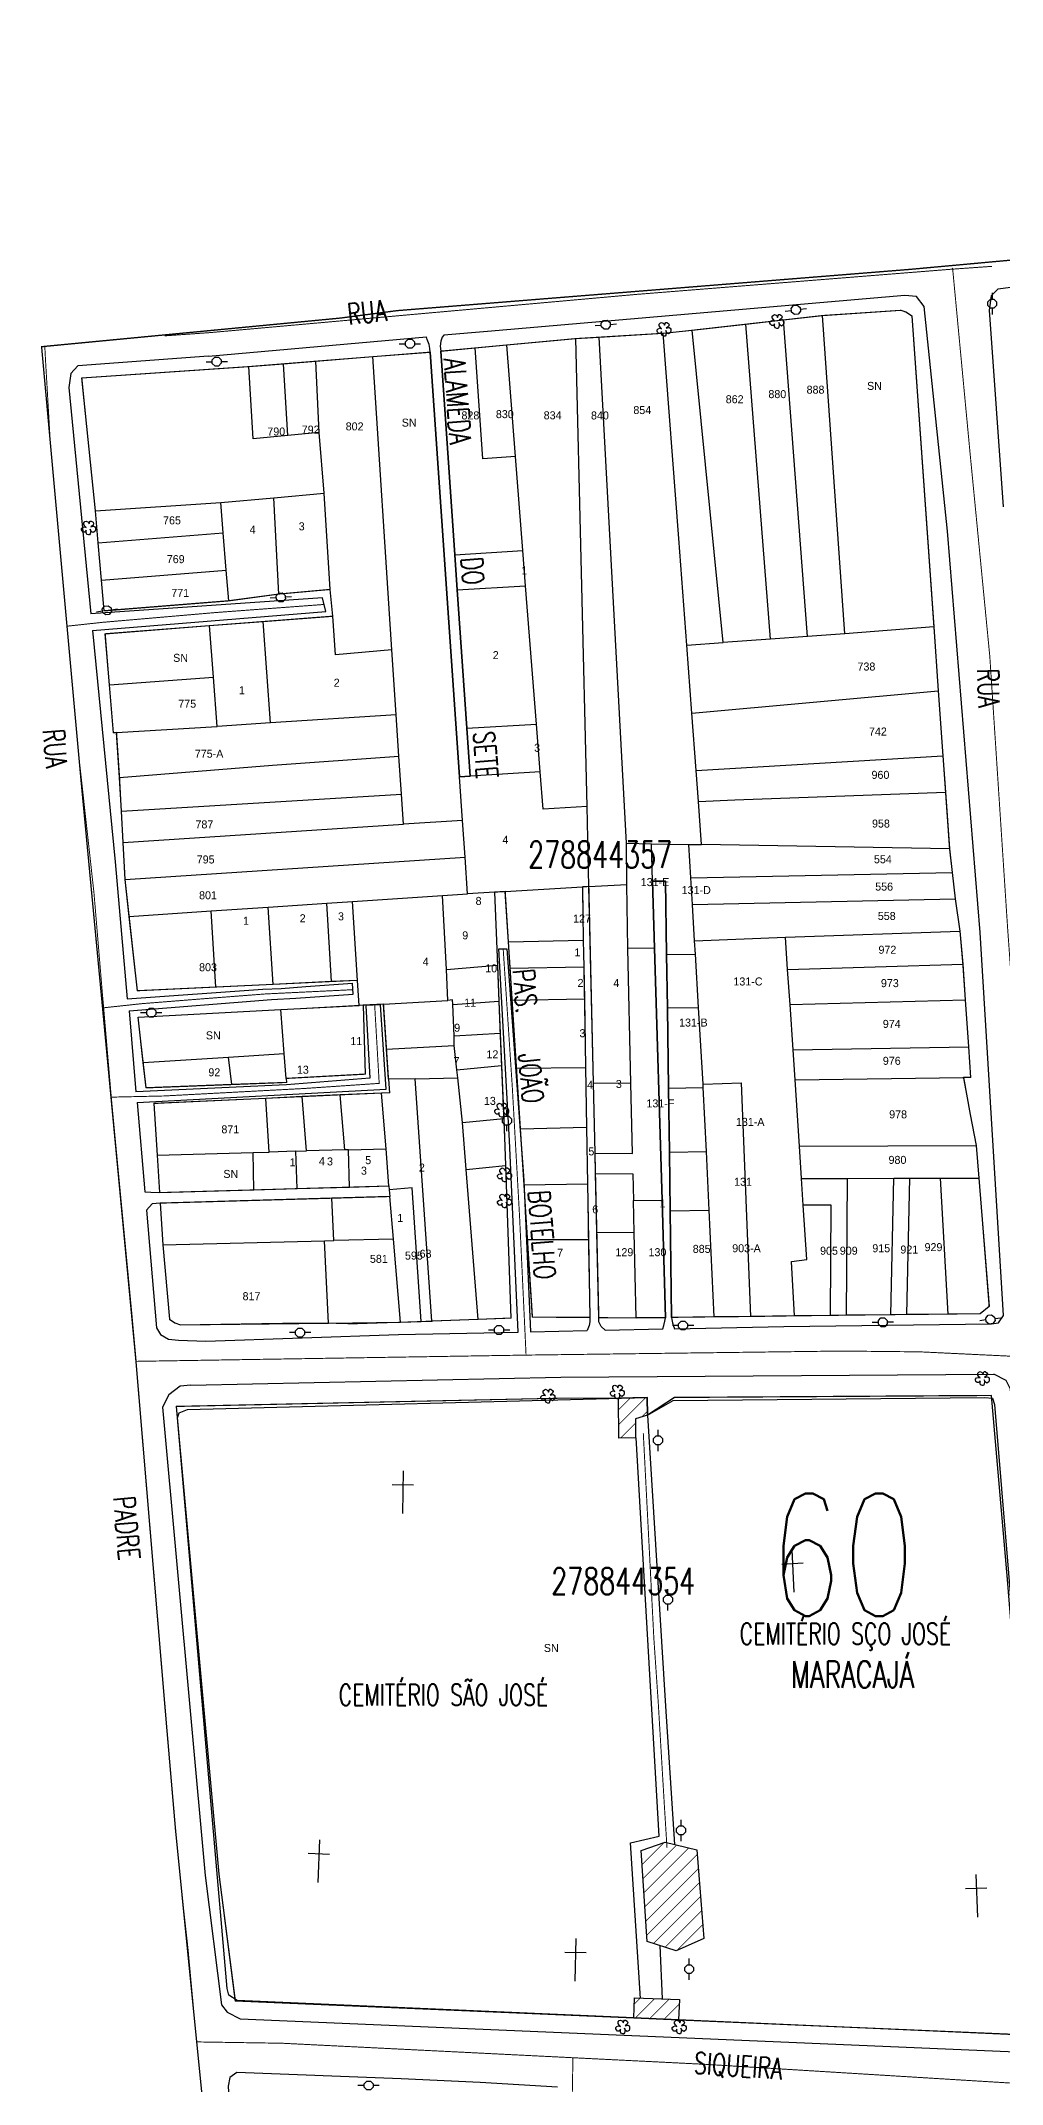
# Model space of a CAD drawing. Header units: millimetres. Extents: x 203684 to 206468, y 4869193 to 4871613.
# Drawn here: x 203683.8 to 203864, y 4871217.7 to 4871600.7 of the extents above; entities that cross this region are included whole.
import ezdxf
from ezdxf.enums import TextEntityAlignment as Align

# ---------------------------------------------------------------- set-up
doc = ezdxf.new("R2010")
doc.units = ezdxf.units.MM
for name, color, linetype in [('CD_MALHA_LOTES', 7, 'Continuous'), ('CD_TXT_QUADRA', 7, 'Continuous'), ('LM-LIM-SETOR-FISCAL', 250, 'Continuous'), ('LM-TXT-LSF', 7, 'Continuous'), ('LT-POSTES', 7, 'Continuous'), ('RU-CEMITERIOS', 7, 'Continuous'), ('RU-EDIF-USO-PUB', 239, 'Continuous'), ('RU-HACH-EDIF', 229, 'Continuous'), ('RU-QUADRA', 210, 'Continuous'), ('RU-TXT-CEMITERIO', 7, 'Continuous'), ('SV-EIXO-RUA-N-PAV', 6, 'Continuous'), ('SV-EIXO-RUA-PAV', 20, 'Continuous'), ('SV-RUA-NAO-PAV', 7, 'Continuous'), ('SV-RUA-PAVIM', 7, 'Continuous'), ('SV-TXT-RUA-N-PAV', 7, 'Continuous'), ('SV-TXT-RUA-PAV', 7, 'Continuous'), ('Th_NmrPort', 1, 'Continuous'), ('VG-ARVORE-ISOLADA', 90, 'Continuous')]:
    doc.layers.add(name, color=color, linetype=linetype)
doc.styles.add('ARIAL', font='simplex.shx')

# ---------------------------------------------------------------- blocks, each defined once
blk = doc.blocks.new('COD009', base_point=(203784.026437, 4871242.434124))
at = {"layer": 'RU-CEMITERIOS'}
for p, q in [((203784.028735, 4871245.018018), (203784.030735, 4871237.018018)), ((203782.023113, 4871242.426156), (203786.023112, 4871242.422824))]:
    blk.add_line(p, q, dxfattribs=at)
blk = doc.blocks.new('*X11')
at = {"layer": 'RU-HACH-EDIF', "const_width": 0.13}
for points in [[(203796.498986, 4871258.884228), (203800.577505, 4871262.962746)], [(203796.672916, 4871256.229684), (203803.002274, 4871262.559042)], [(203796.846846, 4871253.57514), (203805.292093, 4871262.020387)], [(203797.020776, 4871250.920597), (203806.860941, 4871260.760761)], [(203797.194705, 4871248.266053), (203807.065514, 4871258.136861)], [(203797.368635, 4871245.611509), (203807.270088, 4871255.51296)], [(203798.652283, 4871244.066683), (203807.474661, 4871252.88906)], [(203800.804109, 4871243.390035), (203807.679235, 4871250.26516)], [(203803.06201, 4871242.819462), (203807.883808, 4871247.64126)]]:
    blk.add_lwpolyline(points, dxfattribs=at)
blk = doc.blocks.new('*X12')
at = {"layer": 'RU-HACH-EDIF', "const_width": 0.13}
for points in [[(203792.106229, 4871344.122454), (203794.355183, 4871346.371407)], [(203792.14281, 4871341.330561), (203797.259571, 4871346.447321)], [(203792.448045, 4871338.807323), (203795.298929, 4871341.658206)], [(203796.396878, 4871342.756155), (203797.51829, 4871343.877568)]]:
    blk.add_lwpolyline(points, dxfattribs=at)
blk = doc.blocks.new('*X13')
at = {"layer": 'RU-HACH-EDIF', "const_width": 0.13}
for points in [[(203795.056506, 4871232.767314), (203796.161904, 4871233.872712)], [(203795.243612, 4871230.125947), (203798.874284, 4871233.756618)], [(203797.953009, 4871230.006869), (203801.586664, 4871233.640524)], [(203800.662405, 4871229.887792), (203803.501827, 4871232.727213)]]:
    blk.add_lwpolyline(points, dxfattribs=at)
blk = doc.blocks.new('COD092', base_point=(204504.092239, 4871060.025635))
at = {"layer": 'LT-POSTES'}
blk.add_line((204504.922233, 4871060.022296), (204506.0889, 4871060.022296), dxfattribs=at)
blk.add_lwpolyline([(204502.0889, 4871060.022296), (204503.255567, 4871060.022296), (204503.255567, 4871060.35563), (204503.755567, 4871060.85563), (204504.422233, 4871060.85563), (204504.922233, 4871060.35563), (204504.922233, 4871059.688963), (204504.422233, 4871059.188963), (204503.755567, 4871059.188963), (204503.255567, 4871059.688963), (204503.255567, 4871060.022296)], dxfattribs=at)
blk = doc.blocks.new('COD208', base_point=(204517.498181, 4871042.194979))
at = {"layer": 'VG-ARVORE-ISOLADA'}
blk.add_lwpolyline([(204517.064848, 4871042.628313), (204516.739848, 4871042.844979), (204516.739848, 4871043.169979), (204516.956515, 4871043.386646), (204517.173181, 4871043.494979), (204517.389848, 4871043.494979), (204517.606515, 4871043.278312), (204517.714848, 4871042.953312), (204517.606515, 4871042.628313), (204517.823181, 4871042.844979), (204518.148181, 4871043.061646), (204518.473181, 4871043.061646), (204518.689848, 4871042.844979), (204518.798181, 4871042.628313), (204518.581515, 4871042.194979), (204518.256515, 4871042.086646), (204518.581515, 4871041.978313), (204518.798181, 4871041.869979), (204518.798181, 4871041.653313), (204518.581515, 4871041.328313), (204518.364848, 4871041.219979), (204518.039848, 4871041.328313), (204517.714848, 4871041.761646), (204517.823181, 4871041.219979), (204517.714848, 4871041.003313), (204517.498181, 4871040.894979), (204517.173181, 4871040.894979), (204516.848182, 4871041.003313), (204516.631515, 4871041.328313), (204516.848182, 4871041.653313), (204517.281515, 4871041.869979), (204516.848182, 4871041.761646), (204516.414848, 4871041.869979), (204516.198182, 4871041.978313), (204516.198182, 4871042.194979), (204516.306515, 4871042.519979), (204516.631515, 4871042.628313)], close=True, dxfattribs=at)

msp = doc.modelspace()

# ---------------------------------------------------------------- linework, layer by layer
at = {"layer": 'CD_MALHA_LOTES'}
for points in [[(203805.92, 4871546.47), (203815.99, 4871547.61)], [(203815.99, 4871547.61), (203823, 4871548.4)], [(203820.57, 4871488.57), (203815.99, 4871547.61)], [(203823, 4871548.4), (203830.31, 4871549.23)], [(203827.55, 4871489.04), (203823, 4871548.4)], [(203830.31, 4871549.23), (203845.03, 4871550.21), (203846.07, 4871549.87), (203847.07, 4871549.17), (203851.19, 4871490.85)], [(203834.52, 4871489.54), (203830.31, 4871549.23)], [(203765.2, 4871543.15), (203771.18, 4871543.71)], [(203771.18, 4871543.71), (203784.12, 4871544.91)], [(203772.81, 4871522.77), (203771.18, 4871543.71)], [(203784.12, 4871544.91), (203788.47, 4871545.17)], [(203786.2, 4871457.19), (203784.12, 4871544.91)], [(203788.47, 4871545.17), (203800.44, 4871545.9)], [(203793.59, 4871450.3), (203788.47, 4871545.17)], [(203800.44, 4871545.9), (203805.92, 4871546.47)], [(203803.43, 4871507.4), (203800.44, 4871545.9)], [(203811.74, 4871487.92), (203805.92, 4871546.47)], [(203722.82, 4871539.66), (203729.29, 4871540.18)], [(203729.29, 4871540.18), (203735.37, 4871540.67)], [(203730.11, 4871526.74), (203729.29, 4871540.18)], [(203735.37, 4871540.67), (203746.02, 4871541.51)], [(203736.01, 4871527.31), (203735.37, 4871540.67)], [(203746.02, 4871541.51), (203756.78, 4871542.37)], [(203749.63, 4871486.56), (203746.02, 4871541.51)], [(203756.78, 4871542.37), (203762.3, 4871462.77)], [(203758.78, 4871542.56), (203765.2, 4871543.15)], [(203761.42, 4871504.38), (203758.78, 4871542.56)], [(203766.68, 4871522.38), (203765.2, 4871543.15)], [(203694.04, 4871512.6), (203691.52, 4871537.52), (203722.82, 4871539.66)], [(203723.59, 4871526.11), (203722.82, 4871539.66)], [(203730.11, 4871526.74), (203723.59, 4871526.11)], [(203736.01, 4871527.31), (203730.11, 4871526.74)], [(203736.95, 4871515.93), (203736.01, 4871527.31)], [(203772.81, 4871522.77), (203766.68, 4871522.38)], [(203774.18, 4871505.15), (203772.81, 4871522.77)], [(203694.04, 4871512.6), (203717.57, 4871514.19)], [(203717.57, 4871514.19), (203727.46, 4871515.08)], [(203718.02, 4871508.47), (203717.57, 4871514.19)], [(203727.46, 4871515.08), (203736.95, 4871515.93)], [(203728.42, 4871497), (203727.46, 4871515.08)], [(203738.05, 4871497.86), (203736.95, 4871515.93)], [(203694.57, 4871506.6), (203694.04, 4871512.6)], [(203694.57, 4871506.6), (203718.02, 4871508.47)], [(203695.18, 4871499.62), (203694.57, 4871506.6)], [(203718.56, 4871501.5), (203718.02, 4871508.47)], [(203804.89, 4871487.41), (203803.43, 4871507.4)], [(203761.42, 4871504.38), (203774.18, 4871505.15)], [(203761.88, 4871497.81), (203761.42, 4871504.38)], [(203774.69, 4871498.58), (203774.18, 4871505.15)], [(203695.18, 4871499.62), (203718.56, 4871501.5)], [(203695.68, 4871493.84), (203695.18, 4871499.62)], [(203719.03, 4871495.72), (203718.56, 4871501.5)], [(203738.05, 4871497.86), (203728.42, 4871497)], [(203738.54, 4871492.89), (203738.05, 4871497.86)], [(203761.88, 4871497.81), (203774.69, 4871498.58)], [(203763.68, 4871471.87), (203761.88, 4871497.81)], [(203776.71, 4871472.65), (203774.69, 4871498.58)], [(203719.03, 4871495.72), (203695.68, 4871493.84)], [(203728.42, 4871497), (203719.03, 4871495.72)], [(203695.9, 4871489.59), (203715.44, 4871491.1)], [(203715.44, 4871491.1), (203725.52, 4871491.88)], [(203716.17, 4871481.46), (203715.44, 4871491.1)], [(203725.52, 4871491.88), (203738.54, 4871492.89)], [(203726.85, 4871472.85), (203725.52, 4871491.88)], [(203739.04, 4871485.62), (203738.54, 4871492.89)], [(203851.19, 4871490.85), (203834.52, 4871489.54)], [(203851.19, 4871490.85), (203852.03, 4871478.88)], [(203696.68, 4871480.01), (203695.9, 4871489.59)], [(203749.63, 4871486.56), (203739.04, 4871485.62)], [(203750.44, 4871474.38), (203749.63, 4871486.56)], [(203804.89, 4871487.41), (203811.74, 4871487.92)], [(203805.84, 4871474.72), (203804.89, 4871487.41)], [(203820.57, 4871488.57), (203811.74, 4871487.92)], [(203827.55, 4871489.04), (203820.57, 4871488.57)], [(203834.52, 4871489.54), (203827.55, 4871489.04)], [(203696.68, 4871480.01), (203716.17, 4871481.46)], [(203698.03, 4871471.05), (203697.42, 4871471.01), (203696.68, 4871480.01)], [(203716.88, 4871472.2), (203716.17, 4871481.46)], [(203805.84, 4871474.72), (203852.03, 4871478.88)], [(203852.03, 4871478.88), (203852.89, 4871466.67)], [(203698.03, 4871471.05), (203716.88, 4871472.2)], [(203698.59, 4871462.65), (203698.03, 4871471.05)], [(203726.85, 4871472.85), (203716.88, 4871472.2)], [(203750.44, 4871474.38), (203726.85, 4871472.85)], [(203750.95, 4871466.62), (203750.44, 4871474.38)], [(203763.68, 4871471.87), (203776.71, 4871472.65)], [(203764.3, 4871462.89), (203763.68, 4871471.87)], [(203777.41, 4871463.68), (203776.71, 4871472.65)], [(203806.64, 4871463.93), (203805.84, 4871474.72)], [(203698.59, 4871462.65), (203727.23, 4871464.93), (203750.95, 4871466.62)], [(203751.43, 4871459.5), (203750.95, 4871466.62)], [(203777.41, 4871463.68), (203764.3, 4871462.89)], [(203777.95, 4871456.7), (203777.41, 4871463.68)], [(203806.64, 4871463.93), (203852.89, 4871466.67)], [(203807.08, 4871458.15), (203806.64, 4871463.93)], [(203852.89, 4871466.67), (203853.37, 4871459.88)], [(203698.93, 4871456.35), (203698.59, 4871462.65)], [(203698.93, 4871456.35), (203751.43, 4871459.5)], [(203751.8, 4871453.87), (203751.43, 4871459.5)], [(203762.3, 4871462.77), (203764.3, 4871462.89)], [(203762.87, 4871454.6), (203762.3, 4871462.77)], [(203807.08, 4871458.15), (203813.92, 4871458.42), (203853.37, 4871459.88)], [(203853.37, 4871459.88), (203854.12, 4871449.26)], [(203699.25, 4871450.43), (203698.93, 4871456.35)], [(203786.2, 4871457.19), (203777.95, 4871456.7)], [(203786.56, 4871442.19), (203786.2, 4871457.19)], [(203807.68, 4871450.06), (203807.08, 4871458.15)], [(203699.25, 4871450.43), (203751.8, 4871453.87)], [(203762.87, 4871454.6), (203751.8, 4871453.87)], [(203763.35, 4871447.7), (203762.87, 4871454.6)], [(203699.63, 4871443.52), (203699.25, 4871450.43)], [(203793.68, 4871442.59), (203793.59, 4871450.3)], [(203793.59, 4871450.3), (203798.28, 4871450.22)], [(203798.28, 4871450.22), (203805.27, 4871450.1)], [(203798.49, 4871443.22), (203798.28, 4871450.22)], [(203805.27, 4871450.1), (203807.68, 4871450.06)], [(203805.64, 4871443.81), (203805.27, 4871450.1)], [(203854.12, 4871449.26), (203807.68, 4871450.06)], [(203854.12, 4871449.26), (203854.64, 4871444.85)], [(203699.63, 4871443.52), (203763.35, 4871447.7)], [(203763.82, 4871440.85), (203763.35, 4871447.7)], [(203805.64, 4871443.81), (203854.64, 4871444.85)], [(203854.64, 4871444.85), (203855.22, 4871439.86)], [(203700.4, 4871436.59), (203699.63, 4871443.52)], [(203742.21, 4871439.4), (203759.1, 4871440.53)], [(203759.1, 4871440.53), (203763.82, 4871440.85)], [(203759.87, 4871426.64), (203759.1, 4871440.53)], [(203768.88, 4871441.13), (203763.82, 4871440.85)], [(203770.88, 4871441.25), (203768.88, 4871441.13)], [(203768.88, 4871441.13), (203769.4, 4871427.45)], [(203770.88, 4871441.25), (203785.32, 4871442.11)], [(203771.48, 4871431.82), (203770.88, 4871441.25)], [(203786.56, 4871442.19), (203785.32, 4871442.11)], [(203785.32, 4871442.11), (203785.5, 4871432.12)], [(203786.56, 4871442.19), (203793.68, 4871442.59)], [(203787.41, 4871405.4), (203786.56, 4871442.19)], [(203793.83, 4871430.58), (203793.68, 4871442.59)], [(203798.49, 4871443.22), (203798.86, 4871430.64)], [(203800.93, 4871443.18), (203798.49, 4871443.22)], [(203801.12, 4871429.43), (203800.93, 4871443.18)], [(203805.94, 4871438.81), (203805.64, 4871443.81)], [(203700.4, 4871436.59), (203715.72, 4871437.62)], [(203701.93, 4871422.65), (203700.4, 4871436.59)], [(203715.72, 4871437.62), (203726.43, 4871438.34)], [(203716.59, 4871423.35), (203715.72, 4871437.62)], [(203726.43, 4871438.34), (203737.41, 4871439.08)], [(203727.39, 4871423.86), (203726.43, 4871438.34)], [(203737.41, 4871439.08), (203742.21, 4871439.4)], [(203738.29, 4871424.38), (203737.41, 4871439.08)], [(203743.17, 4871424.61), (203742.21, 4871439.4)], [(203805.94, 4871438.81), (203855.22, 4871439.86)], [(203806.35, 4871431.99), (203805.94, 4871438.81)], [(203855.22, 4871439.86), (203856.07, 4871433.84)], [(203806.35, 4871431.99), (203823.37, 4871432.69)], [(203823.37, 4871432.69), (203856.07, 4871433.84)], [(203823.8, 4871426.66), (203823.37, 4871432.69)], [(203856.07, 4871433.84), (203856.61, 4871427.66)], [(203771.48, 4871431.82), (203785.5, 4871432.12)], [(203771.8, 4871426.88), (203771.48, 4871431.82)], [(203785.5, 4871432.12), (203785.58, 4871427.17)], [(203798.86, 4871430.64), (203793.83, 4871430.58)], [(203794.41, 4871405.35), (203793.83, 4871430.58)], [(203798.86, 4871430.64), (203800.26, 4871383.42)], [(203801.12, 4871429.43), (203806.5, 4871429.5)], [(203801.26, 4871419.43), (203801.12, 4871429.43)], [(203806.5, 4871429.5), (203806.35, 4871431.99)], [(203807.1, 4871419.51), (203806.5, 4871429.5)], [(203759.87, 4871426.64), (203769.4, 4871427.45)], [(203760.12, 4871420.83), (203759.87, 4871426.64)], [(203769.4, 4871427.45), (203769.66, 4871420.69)], [(203771.8, 4871426.88), (203785.58, 4871427.17)], [(203772.18, 4871420.89), (203771.8, 4871426.88)], [(203785.58, 4871427.17), (203785.69, 4871421.17)], [(203823.8, 4871426.66), (203856.61, 4871427.66)], [(203824.28, 4871420.06), (203823.8, 4871426.66)], [(203856.61, 4871427.66), (203857.07, 4871420.96)], [(203716.59, 4871423.35), (203701.93, 4871422.65)], [(203727.39, 4871423.86), (203716.59, 4871423.35)], [(203738.29, 4871424.38), (203727.39, 4871423.86)], [(203743.17, 4871424.61), (203738.29, 4871424.38)], [(203743.48, 4871419.92), (203743.17, 4871424.61)], [(203772.18, 4871420.89), (203785.69, 4871421.17)], [(203785.69, 4871421.17), (203785.92, 4871408.26)], [(203702.05, 4871417.68), (203728.81, 4871419.13)], [(203703.02, 4871409.23), (203702.05, 4871417.68)], [(203728.81, 4871419.13), (203743.48, 4871419.92)], [(203729.45, 4871410.91), (203728.81, 4871419.13)], [(203744.23, 4871419.97), (203743.48, 4871419.92)], [(203748.07, 4871420.17), (203744.23, 4871419.97)], [(203744.23, 4871419.97), (203744.64, 4871407.01)], [(203748.07, 4871420.17), (203760.12, 4871420.83)], [(203748.63, 4871411.73), (203748.07, 4871420.17)], [(203761.01, 4871420.93), (203760.12, 4871420.83)], [(203761.04, 4871420.07), (203761.01, 4871420.93)], [(203761.04, 4871420.07), (203769.66, 4871420.69)], [(203761.26, 4871414.21), (203761.04, 4871420.07)], [(203769.66, 4871420.69), (203769.89, 4871414.71)], [(203773, 4871408.15), (203772.18, 4871420.89)], [(203801.26, 4871419.43), (203807.1, 4871419.51)], [(203801.46, 4871404.43), (203801.26, 4871419.43)], [(203807.96, 4871405.17), (203807.1, 4871419.51)], [(203824.28, 4871420.06), (203857.07, 4871420.96)], [(203824.82, 4871411.56), (203824.28, 4871420.06)], [(203857.07, 4871420.96), (203857.7, 4871412.18)], [(203761.26, 4871414.21), (203769.89, 4871414.71)], [(203761.32, 4871412.41), (203761.26, 4871414.21)], [(203769.89, 4871414.71), (203770.15, 4871408.63)], [(203703.02, 4871409.23), (203719.01, 4871410.24)], [(203719.01, 4871410.24), (203729.45, 4871410.91)], [(203719.61, 4871405.06), (203719.01, 4871410.24)], [(203729.81, 4871406.21), (203729.45, 4871410.91)], [(203748.63, 4871411.73), (203761.32, 4871412.41)], [(203749.01, 4871406.08), (203748.63, 4871411.73)], [(203761.81, 4871407.81), (203761.32, 4871412.41)], [(203824.82, 4871411.56), (203857.7, 4871412.18)], [(203825.18, 4871405.94), (203824.82, 4871411.56)], [(203857.7, 4871412.18), (203858.1, 4871406.4), (203856.74, 4871406.38)], [(203703.57, 4871404.44), (203703.02, 4871409.23)], [(203744.64, 4871407.01), (203729.81, 4871406.21)], [(203729.81, 4871406.21), (203729.87, 4871405.46)], [(203754.01, 4871406.18), (203749.01, 4871406.08)], [(203749.01, 4871406.08), (203749.18, 4871403.52)], [(203754.01, 4871406.18), (203761.97, 4871406.32)], [(203757.1, 4871360.75), (203754.01, 4871406.18)], [(203761.81, 4871407.81), (203770.15, 4871408.63)], [(203761.97, 4871406.32), (203761.81, 4871407.81)], [(203762.86, 4871397.96), (203761.97, 4871406.32)], [(203770.15, 4871408.63), (203770.57, 4871398.73)], [(203773, 4871408.15), (203785.92, 4871408.26)], [(203773.73, 4871396.77), (203773, 4871408.15)], [(203785.92, 4871408.26), (203786.11, 4871397.08)], [(203825.18, 4871405.94), (203856.74, 4871406.38)], [(203826, 4871393.54), (203825.18, 4871405.94)], [(203856.74, 4871406.38), (203858.04, 4871399.44), (203859.16, 4871393.68)], [(203719.61, 4871405.06), (203703.57, 4871404.44)], [(203725.99, 4871402.49), (203705.01, 4871401.51)], [(203729.87, 4871405.46), (203719.61, 4871405.06)], [(203732.78, 4871402.81), (203725.99, 4871402.49)], [(203726.63, 4871392.43), (203725.99, 4871402.49)], [(203739.93, 4871403.14), (203732.78, 4871402.81)], [(203733.64, 4871392.63), (203732.78, 4871402.81)], [(203747.7, 4871403.49), (203739.93, 4871403.14)], [(203740.8, 4871392.84), (203739.93, 4871403.14)], [(203749.18, 4871403.52), (203747.7, 4871403.49)], [(203748.52, 4871393.06), (203747.7, 4871403.49)], [(203787.72, 4871392.2), (203787.41, 4871405.4)], [(203787.41, 4871405.4), (203794.41, 4871405.35)], [(203794.72, 4871392.15), (203794.41, 4871405.35)], [(203801.46, 4871404.43), (203807.99, 4871404.52)], [(203801.64, 4871392.43), (203801.46, 4871404.43)], [(203807.96, 4871405.17), (203815.11, 4871405.42)], [(203807.99, 4871404.52), (203807.96, 4871405.17)], [(203808.56, 4871392.53), (203807.99, 4871404.52)], [(203815.11, 4871405.42), (203816.82, 4871361.61)], [(203705.01, 4871401.51), (203705.62, 4871391.82)], [(203762.86, 4871397.96), (203770.57, 4871398.73)], [(203770.57, 4871398.73), (203770.94, 4871389.92)], [(203763.55, 4871389.18), (203762.86, 4871397.96)], [(203773.73, 4871396.77), (203786.11, 4871397.08)], [(203774.4, 4871386.31), (203773.73, 4871396.77)], [(203786.11, 4871397.08), (203786.3, 4871386.49)], [(203705.62, 4871391.82), (203723.6, 4871392.34)], [(203705.62, 4871391.82), (203706.06, 4871384.84)], [(203723.6, 4871392.34), (203726.63, 4871392.43)], [(203723.71, 4871385.34), (203723.6, 4871392.34)], [(203731.61, 4871392.57), (203726.63, 4871392.43)], [(203731.61, 4871392.57), (203733.64, 4871392.63)], [(203731.84, 4871385.58), (203731.61, 4871392.57)], [(203740.8, 4871392.84), (203733.64, 4871392.63)], [(203741.51, 4871392.86), (203740.8, 4871392.84)], [(203741.51, 4871392.86), (203748.52, 4871393.06)], [(203741.7, 4871385.86), (203741.51, 4871392.86)], [(203749.07, 4871386.07), (203748.52, 4871393.06)], [(203787.8, 4871388.4), (203787.72, 4871392.2)], [(203787.72, 4871392.2), (203794.72, 4871392.15)], [(203801.64, 4871392.43), (203808.56, 4871392.53)], [(203801.78, 4871381.43), (203801.64, 4871392.43)], [(203809.09, 4871381.53), (203808.56, 4871392.53)], [(203826, 4871393.54), (203859.16, 4871393.68)], [(203826.4, 4871387.48), (203826, 4871393.54)], [(203859.16, 4871393.68), (203859.64, 4871387.55)], [(203763.55, 4871389.18), (203770.94, 4871389.92)], [(203765.76, 4871361.07), (203763.55, 4871389.18)], [(203770.94, 4871389.92), (203771.92, 4871361.3)], [(203788.06, 4871377.4), (203787.8, 4871388.4)], [(203787.8, 4871388.4), (203794.8, 4871388.35)], [(203794.8, 4871388.35), (203794.92, 4871383.35)], [(203826.4, 4871387.48), (203835.01, 4871387.5)], [(203826.73, 4871382.48), (203826.4, 4871387.48)], [(203834.8, 4871361.83), (203835.01, 4871387.5)], [(203835.01, 4871387.5), (203843.73, 4871387.52)], [(203843.17, 4871361.94), (203843.73, 4871387.52)], [(203843.73, 4871387.52), (203846.73, 4871387.52)], [(203846.13, 4871361.96), (203846.73, 4871387.52)], [(203846.73, 4871387.52), (203852.42, 4871387.54)], [(203852.42, 4871387.54), (203859.64, 4871387.55)], [(203853.87, 4871362.05), (203852.42, 4871387.54)], [(203859.64, 4871387.55), (203861.54, 4871363.51), (203859.87, 4871362.12)], [(203706.06, 4871384.84), (203723.71, 4871385.34)], [(203738.36, 4871383.76), (203706.19, 4871382.84)], [(203723.71, 4871385.34), (203731.84, 4871385.58)], [(203731.84, 4871385.58), (203741.7, 4871385.86)], [(203749.24, 4871384.08), (203738.36, 4871383.76)], [(203738.76, 4871375.86), (203738.36, 4871383.76)], [(203741.7, 4871385.86), (203749.07, 4871386.07)], [(203749.07, 4871386.07), (203749.13, 4871385.33)], [(203753.4, 4871385.73), (203749.13, 4871385.33)], [(203749.13, 4871385.33), (203749.24, 4871384.08)], [(203749.91, 4871376.09), (203749.24, 4871384.08)], [(203755.12, 4871360.67), (203753.4, 4871385.73)], [(203774.4, 4871386.31), (203786.3, 4871386.49)], [(203775.06, 4871376.02), (203774.4, 4871386.31)], [(203786.3, 4871386.49), (203786.44, 4871376.01)], [(203794.92, 4871383.35), (203800.26, 4871383.42)], [(203795.06, 4871377.35), (203794.92, 4871383.35)], [(203800.26, 4871383.42), (203800.91, 4871361.38)], [(203706.19, 4871382.84), (203706.71, 4871375.02)], [(203801.78, 4871381.43), (203809.09, 4871381.53)], [(203802.05, 4871361.43), (203801.78, 4871381.43)], [(203810.05, 4871361.53), (203809.09, 4871381.53)], [(203831.97, 4871382.5), (203826.73, 4871382.48)], [(203827.41, 4871372.27), (203826.73, 4871382.48)], [(203831.8, 4871361.8), (203831.97, 4871382.5)], [(203706.71, 4871375.02), (203736.96, 4871375.77)], [(203736.96, 4871375.77), (203738.76, 4871375.86)], [(203737.74, 4871360.36), (203736.96, 4871375.77)], [(203749.91, 4871376.09), (203738.76, 4871375.86)], [(203751.23, 4871360.53), (203749.91, 4871376.09)], [(203775.06, 4871376.02), (203786.44, 4871376.01)], [(203775.99, 4871361.47), (203775.06, 4871376.02)], [(203786.44, 4871376.01), (203786.73, 4871361.41)], [(203788.06, 4871377.4), (203795.06, 4871377.35)], [(203788.43, 4871361.4), (203788.06, 4871377.4)], [(203795.43, 4871361.36), (203795.06, 4871377.35)], [(203706.71, 4871375.02), (203707.95, 4871361.08), (203708.94, 4871360.41), (203710.01, 4871360.02), (203737.74, 4871360.36)], [(203824.52, 4871371.92), (203827.41, 4871372.27)], [(203825.11, 4871361.72), (203824.52, 4871371.92)], [(203737.74, 4871360.36), (203751.23, 4871360.53)], [(203751.23, 4871360.53), (203755.12, 4871360.67)], [(203755.12, 4871360.67), (203757.1, 4871360.75)], [(203765.76, 4871361.07), (203757.1, 4871360.75)], [(203771.92, 4871361.3), (203765.76, 4871361.07)], [(203786.73, 4871361.41), (203775.99, 4871361.47)], [(203788.43, 4871361.4), (203795.43, 4871361.36)], [(203800.91, 4871361.38), (203795.43, 4871361.36)], [(203810.05, 4871361.53), (203802.05, 4871361.43)], [(203816.82, 4871361.61), (203810.05, 4871361.53)], [(203825.11, 4871361.72), (203816.82, 4871361.61)], [(203831.8, 4871361.8), (203825.11, 4871361.72)], [(203834.8, 4871361.83), (203831.8, 4871361.8)], [(203843.17, 4871361.94), (203834.8, 4871361.83)], [(203846.13, 4871361.96), (203843.17, 4871361.94)], [(203853.87, 4871362.05), (203846.13, 4871361.96)], [(203859.87, 4871362.12), (203853.87, 4871362.05)], [(203861.98, 4871346.78), (203802.61, 4871346.41), (203797.54, 4871343.09), (203797.45, 4871346.45), (203792.08, 4871346.31), (203779.76, 4871346.26), (203709.21, 4871344.73)], [(203709.21, 4871344.73), (203717.18, 4871257.11), (203720.22, 4871233.32)], [(203871.92, 4871226.83), (203865.01, 4871312.34), (203861.98, 4871346.78)], [(203720.22, 4871233.32), (203794.94, 4871230.14), (203803.37, 4871229.77), (203871.92, 4871226.83)]]:
    msp.add_lwpolyline(points, dxfattribs=at)
at = {"layer": 'LM-LIM-SETOR-FISCAL', "const_width": 0.25}
for points in [[(204205.13, 4871600.58), (204183.45, 4871596.75), (204152.8, 4871590.85), (204138.74, 4871587.89), (204095.7, 4871581.07), (204044.82, 4871575.31), (204028.23, 4871574.33), (204008.76, 4871572.64), (203952.73, 4871567.16), (203902.89, 4871562.66), (203872.94, 4871560.27), (203846.61, 4871557.86), (203750.62, 4871550.14), (203739.94, 4871548.74), (203683.96, 4871543.38), (203691.4, 4871461.56), (203701.64, 4871353.3), (203707.37, 4871285.05), (203709.08, 4871265.2), (203718.01, 4871175.77)], [(203707.37, 4871285.05), (203701.64, 4871353.3)]]:
    msp.add_lwpolyline(points, dxfattribs=at)
at = {"layer": 'RU-CEMITERIOS'}
msp.add_polyline3d([(203871.78, 4871234.47, 7.84), (203872.03, 4871228.01, 7.84), (203871.43, 4871226.81, 7.84), (203870.7, 4871226.81, 7.7), (203803.37, 4871229.77, 7.7), (203794.94, 4871230.14, 7.7), (203720.59, 4871233.41, 7.62), (203719.07, 4871234.39, 7.78), (203718.75, 4871235.64, 7.78), (203709.43, 4871342.61, 8.08), (203709.77, 4871343.57, 8.26), (203711.33, 4871344.2, 8.45), (203797.45, 4871346.45, 8.98), (203797.54, 4871343.09, 8.8), (203802.36, 4871345.89, 8.64), (203860.77, 4871346.44, 8), (203862.21, 4871346.28, 8), (203862.55, 4871345.14, 8)], close=True, dxfattribs=at)
at = {"layer": 'RU-EDIF-USO-PUB'}
for points in [[(203792.18, 4871338.8, 10.1), (203792.08, 4871346.31, 10.15), (203797.45, 4871346.45, 10.15), (203797.54, 4871343.09, 9.3), (203795.3, 4871342.43, 9.99), (203795.31, 4871338.84, 9.99)], [(203797.44, 4871244.45, 9.3), (203796.33, 4871261.49, 9.3), (203800.86, 4871263.06, 11.89), (203806.79, 4871261.67, 10.26), (203808.09, 4871245.02, 9.91), (203802.88, 4871242.74, 9.91)], [(203803.37, 4871229.77, 10.21), (203794.94, 4871230.14, 10.21), (203795.11, 4871233.92, 10.02), (203803.54, 4871233.56, 10.02)]]:
    msp.add_polyline3d(points, close=True, dxfattribs=at)
at = {"layer": 'RU-QUADRA', "const_width": 0.18}
for points in [[(203722.82, 4871539.66), (203691.52, 4871537.52), (203694.04, 4871512.6), (203695.68, 4871493.84), (203719.03, 4871495.72), (203728.42, 4871497), (203738.05, 4871497.86), (203738.54, 4871492.89), (203725.52, 4871491.88), (203715.44, 4871491.1), (203695.9, 4871489.59), (203696.68, 4871480.01), (203697.42, 4871471.01), (203698.03, 4871471.05), (203698.59, 4871462.65), (203698.93, 4871456.35), (203699.25, 4871450.43), (203699.63, 4871443.52), (203700.4, 4871436.59), (203701.93, 4871422.65), (203716.59, 4871423.35), (203727.39, 4871423.86), (203738.29, 4871424.38), (203743.17, 4871424.61), (203743.48, 4871419.92), (203733.44, 4871419.36), (203702.05, 4871417.68), (203703.02, 4871409.23), (203703.57, 4871404.44), (203719.61, 4871405.06), (203729.87, 4871405.46), (203729.81, 4871406.21), (203744.64, 4871407.01), (203744.23, 4871419.97), (203748.07, 4871420.17), (203748.63, 4871411.73), (203749.01, 4871406.08), (203749.18, 4871403.52), (203747.7, 4871403.49), (203739.93, 4871403.14), (203732.78, 4871402.81), (203706.79, 4871401.61), (203705.01, 4871401.51), (203705.62, 4871391.82), (203706.06, 4871384.84), (203723.71, 4871385.34), (203731.84, 4871385.58), (203741.7, 4871385.86), (203749.07, 4871386.07), (203749.24, 4871384.08), (203738.36, 4871383.76), (203706.19, 4871382.84), (203706.71, 4871375.02), (203707.95, 4871361.08), (203708.94, 4871360.41), (203710.01, 4871360.02), (203732.92, 4871360.39), (203737.74, 4871360.36), (203742.34, 4871360.23), (203751.23, 4871360.53), (203755.12, 4871360.67), (203757.1, 4871360.75), (203765.76, 4871361.07), (203771.92, 4871361.3), (203770.94, 4871389.92), (203770.57, 4871398.73), (203770.15, 4871408.63), (203769.89, 4871414.71), (203769.66, 4871420.69), (203769.4, 4871427.45), (203768.88, 4871441.13), (203770.88, 4871441.25), (203771.48, 4871431.82), (203771.8, 4871426.88), (203772.18, 4871420.89), (203773, 4871408.15), (203773.73, 4871396.77), (203774.4, 4871386.31), (203775.06, 4871376.02), (203775.99, 4871361.47), (203786.73, 4871361.41), (203786.44, 4871376.01), (203786.3, 4871386.49), (203786.11, 4871397.08), (203785.92, 4871408.26), (203785.69, 4871421.17), (203785.58, 4871427.17), (203785.5, 4871432.12), (203785.32, 4871442.11), (203786.56, 4871442.19), (203787.41, 4871405.4), (203787.72, 4871392.2), (203787.8, 4871388.4), (203788.06, 4871377.4), (203788.43, 4871361.4), (203795.43, 4871361.36), (203800.91, 4871361.38), (203800.26, 4871383.42), (203798.86, 4871430.64), (203798.49, 4871443.22), (203800.93, 4871443.18), (203801.12, 4871429.43), (203801.26, 4871419.43), (203801.46, 4871404.43), (203801.64, 4871392.43), (203801.78, 4871381.43), (203802.05, 4871361.43), (203810.05, 4871361.53), (203816.82, 4871361.59), (203825.11, 4871361.72), (203831.8, 4871361.8), (203834.8, 4871361.84), (203843.17, 4871361.94), (203846.13, 4871361.96), (203853.87, 4871362.05), (203859.87, 4871362.12), (203861.54, 4871363.51), (203859.64, 4871387.55), (203859.16, 4871393.68), (203858.04, 4871399.44), (203856.74, 4871406.38), (203858.1, 4871406.4), (203857.7, 4871412.18), (203857.07, 4871420.96), (203856.61, 4871427.66), (203856.07, 4871433.84), (203855.22, 4871439.86), (203854.12, 4871449.26), (203853.37, 4871459.88), (203852.89, 4871466.67), (203852.03, 4871478.88), (203851.19, 4871490.85), (203847.07, 4871549.17), (203846.07, 4871549.87), (203845.03, 4871550.21), (203830.31, 4871549.23), (203823, 4871548.4), (203815.99, 4871547.61), (203805.92, 4871546.47), (203801.44, 4871545.96), (203784.12, 4871544.91), (203771.18, 4871543.71), (203765.2, 4871543.15), (203758.78, 4871542.56), (203761.42, 4871504.38), (203761.88, 4871497.81), (203763.68, 4871471.87), (203764.3, 4871462.89), (203762.3, 4871462.77), (203756.78, 4871542.37), (203746.02, 4871541.51), (203735.37, 4871540.67), (203729.29, 4871540.18)], [(203720.22, 4871233.32), (203717.18, 4871257.11), (203709.21, 4871344.73), (203779.76, 4871346.26), (203792.08, 4871346.31), (203797.45, 4871346.45), (203797.54, 4871343.09), (203802.61, 4871346.41), (203861.98, 4871346.78), (203865.01, 4871312.34), (203871.92, 4871226.83), (203803.37, 4871229.77), (203794.94, 4871230.14)]]:
    msp.add_lwpolyline(points, close=True, dxfattribs=at)
at = {"layer": 'SV-EIXO-RUA-N-PAV', "linetype": 'Continuous', "const_width": 0.18}
for points in [[(203854.39, 4871557.89), (203862.13, 4871558.44)], [(203688.72, 4871490.99), (203695.44, 4871491.72), (203716.58, 4871493.55), (203736.96, 4871495.07)], [(203774.76, 4871354.53), (203773.54, 4871380.54), (203772.17, 4871404.9), (203770.48, 4871430.5)], [(203695.59, 4871419.47), (203702.74, 4871420.24), (203714.15, 4871421.15), (203725.86, 4871422.06), (203742.33, 4871422.86)], [(203697.02, 4871402.72), (203706.91, 4871402.94), (203733.15, 4871404.34), (203747.24, 4871405.3), (203746.38, 4871420.15)], [(203796.74, 4871339.77), (203797.65, 4871322.13), (203798.72, 4871301.29), (203799.55, 4871289.12), (203800.7, 4871269.8), (203801.19, 4871261.97)], [(203783.55, 4871222.57), (203783.39, 4871213.45), (203784.15, 4871190.63), (203785.67, 4871165.84), (203786.74, 4871129.94), (203787.33, 4871116.32)]]:
    msp.add_lwpolyline(points, dxfattribs=at)
at = {"layer": 'SV-EIXO-RUA-PAV', "linetype": 'Continuous', "const_width": 0.18}
for points in [[(203707.03, 4871545.41), (203715.67, 4871546.03), (203795.45, 4871553.18), (203854.39, 4871557.89)], [(203854.71, 4871558.16), (203858.04, 4871522.91), (203861.69, 4871485.34), (203865.04, 4871434.23), (203868, 4871393.16), (203871.2, 4871346.46), (203875.45, 4871292.77), (203880.02, 4871244.55), (203882.76, 4871217.02), (203884.43, 4871184.78)], [(203685.6, 4871525.28), (203684.72, 4871540.4), (203684.56, 4871543.44)], [(203701.93, 4871349.93), (203701.69, 4871353.2), (203700.91, 4871361.83), (203697.02, 4871402.72), (203695.59, 4871419.47), (203695.36, 4871422.06), (203693.77, 4871441.07), (203690.88, 4871467.21)], [(203701.65, 4871353.2), (203701.69, 4871353.2), (203774.69, 4871354.37), (203833.78, 4871355.13), (203848.61, 4871354.98), (203867.62, 4871354.07), (203882.83, 4871354.07), (203919.26, 4871355.44), (203946.72, 4871356.81), (203970.75, 4871359.55), (204003.45, 4871363.5), (204028.32, 4871363.96), (204039.27, 4871363.2), (204045.05, 4871361.07), (204049.77, 4871356.35), (204050.22, 4871348.59), (204050.53, 4871336.88), (204050.07, 4871323.5), (204048.7, 4871286.23), (204047.49, 4871255.81), (204045.51, 4871213.68)], [(203712.97, 4871226.21), (203711.41, 4871243.03), (203710.16, 4871254.37)], [(203713.03, 4871225.64), (203729.05, 4871225.39), (203808.53, 4871221.43), (203882.83, 4871216.87), (203949.83, 4871215.65), (204015.47, 4871214.29), (204067.11, 4871213.37), (204135.17, 4871214.74), (204197.92, 4871217.48), (204261.73, 4871222.35), (204301.96, 4871225.08), (204367.13, 4871229.34), (204428.51, 4871233.91), (204495.05, 4871238.62), (204560.38, 4871242.27)]]:
    msp.add_lwpolyline(points, dxfattribs=at)
at = {"layer": 'SV-RUA-NAO-PAV'}
for points in [[(203863.23, 4871554.21, 7.01), (203876.19, 4871555.96, 6.72), (203960.1, 4871564.04, 6.05), (203961.8, 4871563.44, 6.05), (203963.35, 4871560.92, 6.05), (203964.14, 4871556.26, 6.05), (203975.88, 4871482.29, 5.22), (203977.7, 4871474.35, 4.8), (203980.32, 4871474.48, 4.8), (203979.7, 4871481.34, 4.93), (203978.46, 4871481.31, 5.17), (203977.05, 4871492.07, 5.28), (203977.26, 4871492.85, 5.28), (203979.92, 4871493.09, 5.28), (204011.32, 4871496.34, 4.45), (204032.5, 4871498.66, 4.1)], [(203759.35, 4871545.51, 7.78), (203759.06, 4871545.16, 7.78), (203758.79, 4871544.43, 7.78), (203758.69, 4871543.49, 7.78), (203758.78, 4871542.56, 7.78), (203761.42, 4871504.38, 7.78), (203761.88, 4871497.81, 7.78), (203763.68, 4871471.87, 7.78), (203764.3, 4871462.89, 7.78), (203762.3, 4871462.77, 7.78), (203756.78, 4871542.37, 7.78), (203756.73, 4871543.07, 7.78), (203756.58, 4871543.8, 7.78), (203756.26, 4871544.72, 7.78), (203756.09, 4871545.22, 7.78)], [(203693.49, 4871490.19, 7.76), (203737.22, 4871493.72, 8.02), (203736.59, 4871496.28, 8.02), (203693.19, 4871493.28, 7.78)], [(203789.61, 4871359.05, 7.2), (203788.84, 4871359.73, 7.2), (203788.42, 4871360.62, 7.2), (203788.43, 4871361.4, 7.2), (203788.06, 4871377.4, 7.2), (203787.8, 4871388.4, 7.2), (203787.72, 4871392.2, 7.2), (203787.41, 4871405.4, 7.2), (203786.56, 4871442.19, 7.2), (203785.32, 4871442.11, 7.2), (203785.5, 4871432.12, 7.2), (203785.58, 4871427.17, 7.2), (203785.69, 4871421.17, 7.2), (203785.92, 4871408.26, 7.2), (203786.11, 4871397.08, 7.2), (203786.3, 4871386.49, 7.2), (203786.44, 4871376.01, 7.2), (203786.73, 4871361.41, 7.2), (203786.71, 4871360.62, 7.2), (203786.59, 4871359.91, 7.2), (203786.23, 4871358.97, 7.2)], [(203800.42, 4871359.27, 7.2), (203800.59, 4871359.93, 7.2), (203800.77, 4871360.7, 7.2), (203800.91, 4871361.38, 7.2), (203800.26, 4871383.42, 7.2), (203798.86, 4871430.64, 7.2), (203798.49, 4871443.22, 7.2), (203800.93, 4871443.18, 7.2), (203801.12, 4871429.43, 7.2), (203801.26, 4871419.43, 7.2), (203801.46, 4871404.43, 7.2), (203801.64, 4871392.43, 7.2), (203801.78, 4871381.43, 7.2), (203802.05, 4871361.43, 7.2), (203802.07, 4871361.02, 7.2), (203802.22, 4871360.4, 7.2), (203802.31, 4871359.98, 7.2), (203802.62, 4871359.32, 7.2)], [(203773.31, 4871358.7, 6.93), (203771.65, 4871394.58, 7.89), (203769.64, 4871430.5, 7.89), (203771.16, 4871430.5, 7.89), (203774.35, 4871387.08, 7.89), (203775.61, 4871358.75, 6.85)], [(203699.98, 4871421.14, 7.52), (203725.41, 4871422.93, 8.16), (203728.86, 4871423.09, 8.18), (203733.5, 4871423.45, 8.18), (203742.26, 4871424.1, 8.18)], [(203700.35, 4871418.92, 7.41), (203727.04, 4871421.03, 7.84), (203731.64, 4871421.29, 7.84), (203742.38, 4871422, 7.89), (203742.26, 4871424.1, 7.89)], [(203701.86, 4871401.69, 10.47), (203748.56, 4871404.22, 10.34), (203747.48, 4871420.02, 10.34), (203744.73, 4871419.9, 10.34), (203745.46, 4871406.26, 10.34), (203729.86, 4871405.04, 10.34), (203701.61, 4871403.73, 10.47)], [(203703.31, 4871384.95, 7.54), (203704.44, 4871384.94, 7.54), (203706.06, 4871384.84, 7.54), (203723.71, 4871385.34, 7.54), (203731.84, 4871385.58, 7.54), (203741.7, 4871385.86, 7.54), (203749.07, 4871386.07, 7.54), (203749.13, 4871385.33, 7.54), (203749.24, 4871384.08, 7.54), (203738.36, 4871383.76, 7.54), (203706.19, 4871382.84, 7.54), (203704.67, 4871382.72, 7.54), (203703.61, 4871381.52, 7.54)], [(203797.54, 4871343.09, 7.33), (203800.9, 4871288.58, 6.96), (203802.59, 4871262.66, 6.61)], [(203796.22, 4871233.78, 6.32), (203794.37, 4871262.97, 6.72), (203799.71, 4871264.21, 6.74), (203795.41, 4871338.86, 7.25)], [(203799.81, 4871243.7, 6.5), (203800.29, 4871233.7, 6.37)]]:
    msp.add_polyline3d(points, dxfattribs=at)
at = {"layer": 'SV-RUA-PAVIM'}
for points in [[(203845.75, 4871553, 7.3), (203767.52, 4871546.23, 7.54), (203759.35, 4871545.51, 7.78)], [(203802.62, 4871359.32, 7.2), (203823.11, 4871359.75, 6.69), (203862.01, 4871360.25, 6.48), (203863.29, 4871360.41, 6.48), (203864.28, 4871361.82, 6.42), (203859.86, 4871433.56, 6.85), (203853.78, 4871508.81, 7.12), (203849.36, 4871550.89, 7.36), (203847.97, 4871552.79, 7.44), (203845.75, 4871553, 7.49)], [(203863.23, 4871554.21, 7.14), (203861.95, 4871552.9, 7.17), (203861.57, 4871550.24, 7.17), (203864.2, 4871513.36, 7.17)], [(203715.25, 4871541.63, 7.78), (203756.09, 4871545.22, 7.78)], [(203715.25, 4871541.63, 7.92), (203690.73, 4871539.78, 8.18), (203689.43, 4871538.34, 8.18), (203689.05, 4871535.73, 8.18), (203693.19, 4871493.28, 8.18)], [(203693.49, 4871490.19, 8.18), (203697.72, 4871446.8, 7.54), (203699.98, 4871421.14, 7.54)], [(203700.35, 4871418.92, 7.54), (203701.61, 4871403.73, 7.54)], [(203701.86, 4871401.69, 7.54), (203703.31, 4871384.95, 7.54)], [(203703.61, 4871381.52, 7.54), (203705.52, 4871359.51, 7.25), (203706.26, 4871358.26, 7.25), (203707.72, 4871357.33, 7.22), (203709.63, 4871357.2, 7.22), (203714.77, 4871357.01, 7.22)], [(203714.77, 4871357.01, 7.22), (203750.87, 4871358.23, 7.2), (203773.31, 4871358.7, 7.2)], [(203775.61, 4871358.75, 7.2), (203786.23, 4871358.97, 7.2)], [(203789.61, 4871359.05, 7.2), (203800.42, 4871359.27, 7.2)], [(203711.92, 4871348.74, 7.14), (203709.91, 4871348.55, 7.14), (203707.78, 4871346.9, 7.14), (203706.61, 4871344.61, 7.14), (203714.6, 4871256.82, 6.18), (203717.69, 4871232.62, 6.18), (203718.77, 4871231.21, 6.18), (203721.17, 4871229.99, 6.02), (203871.03, 4871223.58, 5.78), (203873.19, 4871224.16, 5.78), (203875.53, 4871228.12, 5.78), (203868.69, 4871312.65, 5.92), (203865.6, 4871347.96, 6.1), (203864.73, 4871349.63, 6.16), (203862.46, 4871350.77, 6.16)], [(203711.92, 4871348.74, 6.98), (203781.29, 4871350.25, 6.74), (203862.46, 4871350.77, 6.29)], [(203780.64, 4871217.17, 5.92), (203766.16, 4871218.03, 6.29), (203751.36, 4871218.72, 6.29), (203720.55, 4871219.91, 6.13), (203719.27, 4871218.99, 6.13), (203718.91, 4871217.35, 6.13), (203720.71, 4871188.76, 5.7)]]:
    msp.add_polyline3d(points, dxfattribs=at)

# ---------------------------------------------------------------- block references
at = {"layer": 'LT-POSTES'}
for p, rotation in [((203862.14, 4871551.44, 7.17), 270), ((203789.7, 4871547.5, 7.73), 4), ((203825.33, 4871550.29, 7.33), 7), ((203716.79, 4871540.59, 7.86), 1), ((203696.21, 4871493.97, 8), 8), ((203728.79, 4871496.38, 8.21), 184), ((203771.19, 4871398.33, 8.24), 90), ((203769.71, 4871359.06, 6.88), 180), ((203804.2, 4871359.92, 6.69), 180), ((203841.64, 4871360.52, 6.4), 181), ((203861.8, 4871361.06, 6.32), 187), ((203732.4, 4871358.58, 7.04), 180), ((203799.51, 4871338.38, 7.3), 90), ((203801.36, 4871308.52, 7.09), 90), ((203803.81, 4871265.28, 6.77), 90), ((203805.34, 4871239.28, 6.13), 90), ((203745.26, 4871217.46, 6.45), 180)]:
    msp.add_blockref('COD092', p, dxfattribs=dict(at, rotation=rotation))
for p in [(203753, 4871543.93, 7.65), (203704.52, 4871418.56, 7.81)]:
    msp.add_blockref('COD092', p, dxfattribs=at)
at = {"layer": 'RU-CEMITERIOS'}
for p, rotation in [((203751.69, 4871330.11, 10.9), 359), ((203824.69, 4871315.32, 10.9), 3), ((203735.95, 4871260.93, 10.9), 358), ((203859.16, 4871254.45, 10.9), 2), ((203784.03, 4871242.43, 10.9), 359)]:
    msp.add_blockref('COD009', p, dxfattribs=dict(at, rotation=rotation))
at = {"layer": 'RU-EDIF-USO-PUB'}
for name in ['*X12', '*X11', '*X13']:
    msp.add_blockref(name, (0, 0), dxfattribs=at)
at = {"layer": 'VG-ARVORE-ISOLADA', "rotation": 90}
for p in [(203800.61, 4871546.64, 12.45), (203821.79, 4871548.12, 11.38), (203692.74, 4871509.4, 11.14), (203770.19, 4871400.29, 12.31), (203770.72, 4871388.15, 12.31), (203770.72, 4871383.26, 12.31), (203791.87, 4871347.46, 13.97), (203860.29, 4871349.98, 10.87), (203778.85, 4871346.67, 14.45), (203792.88, 4871228.44, 14.71), (203803.47, 4871228.44, 15.51)]:
    msp.add_blockref('COD208', p, dxfattribs=at)

# ---------------------------------------------------------------- texts
at = {"layer": 'CD_TXT_QUADRA', "style": 'ARIAL', "width": 0.7}
for s, p in [('278844357', (203775.15, 4871445.67)), ('278844354', (203779.48, 4871309.5))]:
    msp.add_text(s, height=5, dxfattribs=at).set_placement(p)
at = {"layer": 'LM-TXT-LSF', "style": 'ARIAL', "width": 0.7}
for s, height, p in [('60', 23, (203820.24, 4871305.46)), ('MARACAJÁ', 5, (203824.41, 4871292.03))]:
    msp.add_text(s, height=height, dxfattribs=at).set_placement(p)
at = {"layer": 'RU-TXT-CEMITERIO', "style": 'ARIAL', "width": 0.7}
for s, p in [('CEMITÉRIO SÇO JOSÉ', (203814.81, 4871300.14)), ('CEMITÉRIO SÃO JOSÉ', (203739.65, 4871288.67))]:
    msp.add_text(s, height=4, dxfattribs=at).set_placement(p)
at = {"layer": 'SV-TXT-RUA-N-PAV', "style": 'ARIAL', "width": 0.7}
for s, rotation, p in [('ALAMEDA', 274, (203759.36, 4871541.09)), ('DO', 274, (203762.56, 4871503.8)), ('SETE', 274, (203764.88, 4871471.14)), ('PAS.', 275, (203772.26, 4871426.56)), ('JOÃO', 275, (203773.32, 4871410.78)), ('BOTELHO', 274, (203775.19, 4871385.11))]:
    msp.add_text(s, height=4, rotation=rotation, dxfattribs=at).set_placement(p)
at = {"layer": 'SV-TXT-RUA-PAV', "style": 'ARIAL', "width": 0.7}
for s, rotation, p in [('RUA', 6, (203741.48, 4871547.47)), ('RUA', 272, (203859.31, 4871482.95)), ('RUA', 275, (203684.17, 4871471.53)), ('PADRE', 275, (203697.39, 4871327.74)), ('SIQUEIRA', 356, (203806.15, 4871219.74))]:
    msp.add_text(s, height=4, rotation=rotation, dxfattribs=at).set_placement(p)
at = {"layer": 'Th_NmrPort', "color": 1}
for s, p in [('888', (203827.35, 4871535.32)), ('SN', (203838.68, 4871536.03)), ('854', (203794.88, 4871531.5)), ('862', (203812.19, 4871533.53)), ('880', (203820.19, 4871534.49)), ('792', (203732.72, 4871527.84)), ('802', (203740.96, 4871528.44)), ('SN', (203751.46, 4871529.15)), ('828', (203762.66, 4871530.5)), ('830', (203769.11, 4871530.74)), ('834', (203778.07, 4871530.52)), ('840', (203786.94, 4871530.49)), ('790', (203726.27, 4871527.48)), ('765', (203706.73, 4871510.83)), ('4', (203722.96, 4871509.11)), ('3', (203732.15, 4871509.71)), ('769', (203707.43, 4871503.56)), ('1', (203773.89, 4871501.45)), ('771', (203708.27, 4871497.23)), ('2', (203768.52, 4871485.57)), ('SN', (203708.62, 4871485.06)), ('738', (203836.89, 4871483.43)), ('1', (203720.94, 4871478.99)), ('2', (203738.71, 4871480.4)), ('775', (203709.58, 4871476.46)), ('742', (203839.04, 4871471.25)), ('775-A', (203712.68, 4871467.09)), ('3', (203776.28, 4871468.2)), ('960', (203839.52, 4871463.13)), ('787', (203712.8, 4871453.84)), ('958', (203839.61, 4871454)), ('795', (203713.04, 4871447.27)), ('4', (203770.34, 4871450.97)), ('554', (203839.97, 4871447.31)), ('801', (203713.48, 4871440.56)), ('131-E', (203796.26, 4871443.03)), ('131-D', (203803.93, 4871441.53)), ('556', (203840.21, 4871442.18)), ('1', (203721.72, 4871435.78)), ('2', (203732.34, 4871436.25)), ('3', (203739.51, 4871436.61)), ('8', (203765.31, 4871439.5)), ('127', (203783.58, 4871436.19)), ('558', (203840.7, 4871436.68)), ('9', (203762.81, 4871433.05)), ('4', (203755.4, 4871428.14)), ('1', (203783.84, 4871429.86)), ('972', (203840.82, 4871430.35)), ('803', (203713.48, 4871427.07)), ('10', (203767.11, 4871426.86)), ('131-C', (203813.63, 4871424.4)), ('11', (203763.17, 4871420.42)), ('2', (203784.42, 4871424.13)), ('4', (203791.12, 4871424.11)), ('973', (203841.28, 4871424.09)), ('131-B', (203803.45, 4871416.7)), ('SN', (203714.75, 4871414.3)), ('11', (203741.84, 4871413.23)), ('9', (203761.3, 4871415.73)), ('3', (203784.78, 4871414.7)), ('974', (203841.64, 4871416.45)), ('7', (203761.18, 4871409.47)), ('12', (203767.34, 4871410.74)), ('976', (203841.64, 4871409.53)), ('92', (203715.22, 4871407.38)), ('13', (203731.81, 4871407.86)), ('3', (203791.6, 4871405.19)), ('13', (203766.87, 4871402.02)), ('4', (203786.21, 4871405.03)), ('131-F', (203797.33, 4871401.55)), ('131-A', (203814.1, 4871398.08)), ('978', (203842.83, 4871399.5)), ('871', (203717.66, 4871396.69)), ('1', (203730.45, 4871390.5)), ('4', (203735.94, 4871390.72)), ('3', (203737.46, 4871390.67)), ('5', (203744.62, 4871390.91)), ('5', (203786.45, 4871392.55)), ('980', (203842.71, 4871390.96)), ('SN', (203718.03, 4871388.33)), ('3', (203743.82, 4871388.93)), ('2', (203754.68, 4871389.52)), ('131', (203813.76, 4871386.86)), ('1', (203799.79, 4871382.8)), ('1', (203750.64, 4871380.09)), ('6', (203787.17, 4871381.69)), ('929', (203849.46, 4871374.61)), ('581', (203745.5, 4871372.41)), ('595', (203752.07, 4871373.02)), ('68', (203754.81, 4871373.37)), ('7', (203780.59, 4871373.54)), ('129', (203791.52, 4871373.66)), ('130', (203797.72, 4871373.66)), ('885', (203806.01, 4871374.28)), ('903-A', (203813.41, 4871374.4)), ('905', (203829.88, 4871373.93)), ('909', (203833.58, 4871373.94)), ('915', (203839.67, 4871374.4)), ('921', (203844.93, 4871374.16)), ('817', (203721.63, 4871365.41)), ('SN', (203778.1, 4871299.48))]:
    msp.add_text(s, height=1.5, dxfattribs=at).set_placement(p, align=Align.MIDDLE_LEFT)

doc.saveas('drawing.dxf')
